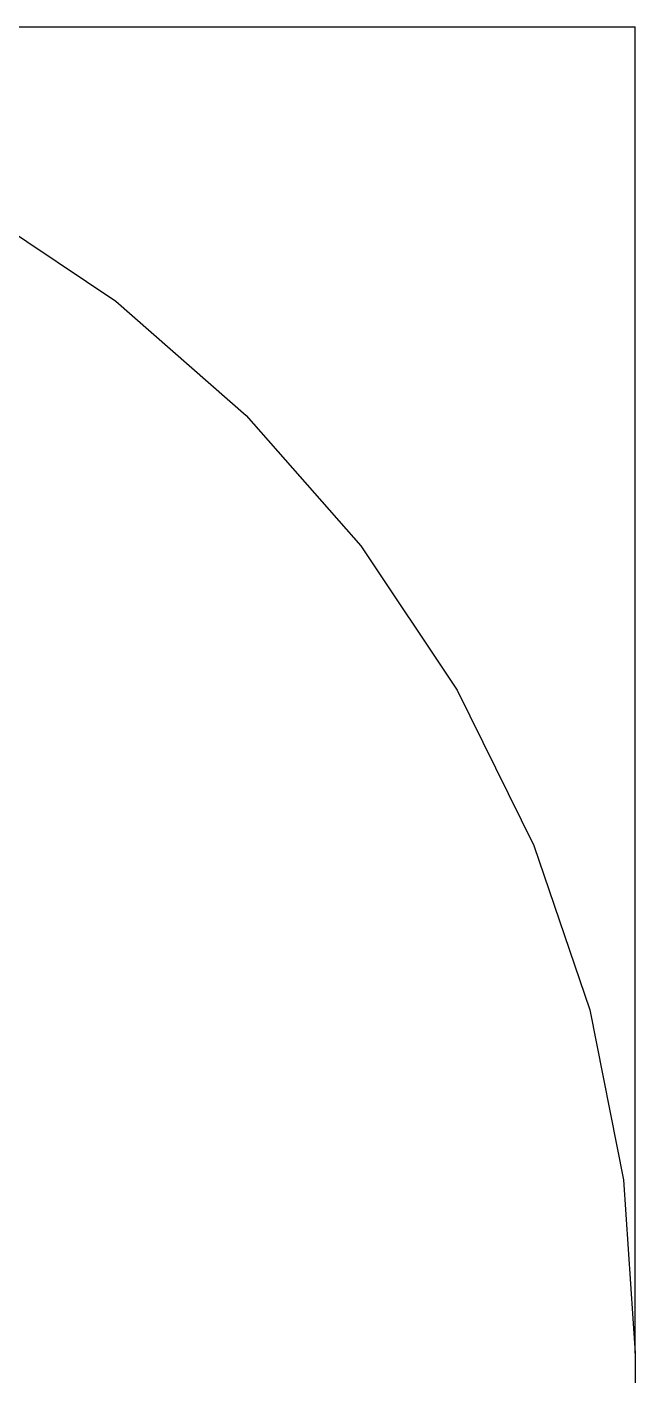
# Model space of a CAD drawing. Header units: inches. Extents: x 9636 to 21597, y -10243 to 557.
# Drawn here: x 14774.814 to 14776.069, y -8281.333 to -8278.548 of the extents above; entities that cross this region are included whole.
import ezdxf

# ---------------------------------------------------------------- set-up
doc = ezdxf.new("R2010")
doc.units = ezdxf.units.IN
doc.header["$MEASUREMENT"] = 0
doc.layers.add('Edges', color=7, linetype='Continuous')

# ---------------------------------------------------------------- blocks, each defined once
blk = doc.blocks.new('FF')
at = {"layer": 'Edges', "color": 252, "true_color": 0x939598}
for p, q in [((14773.3287, -8278.5478), (14776.0688, -8278.5478)), ((14776.0688, -8281.288), (14776.0688, -8278.5478)), ((14774.6987, -8278.9149), (14774.9967, -8279.1141)), ((14774.9967, -8279.1141), (14775.2662, -8279.3504)), ((14775.2662, -8279.3504), (14775.5025, -8279.6199)), ((14775.5025, -8279.6199), (14775.7017, -8279.9179)), ((14775.7017, -8279.9179), (14775.8602, -8280.2394)), ((14775.8602, -8280.2394), (14775.9754, -8280.5788)), ((14775.9754, -8280.5788), (14776.0453, -8280.9303)), ((14776.0453, -8280.9303), (14776.0688, -8281.288)), ((14776.0688, -8281.288), (14776.0688, -8331.295))]:
    blk.add_line(p, q, dxfattribs=at)

msp = doc.modelspace()

# ---------------------------------------------------------------- block references
at = {"color": 18, "true_color": 0x000000}
msp.add_blockref('FF', (0, 0), dxfattribs=at)

doc.saveas('drawing.dxf')
